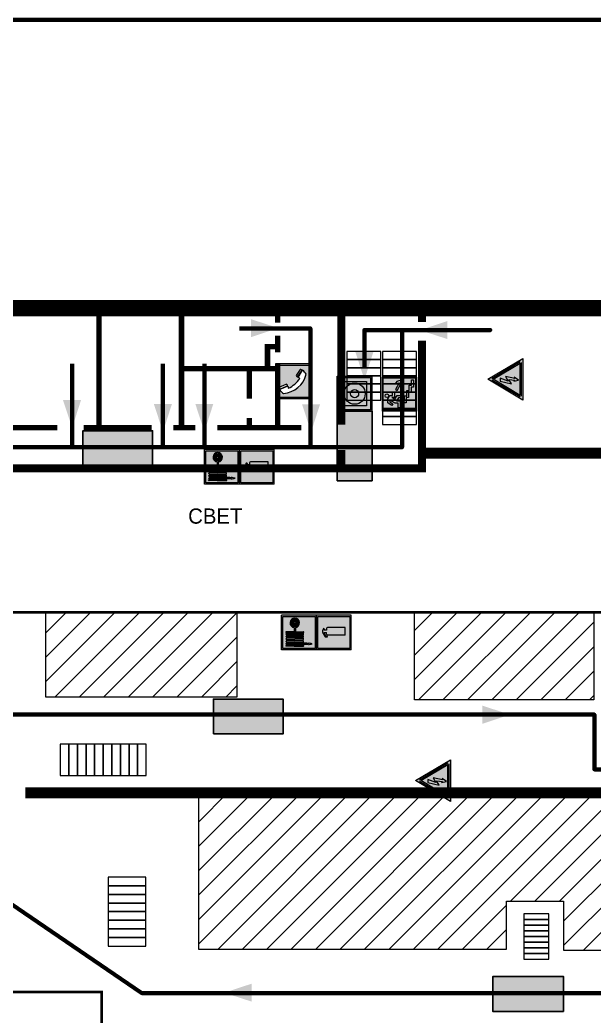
# Model space of a CAD drawing. Header units: millimetres. Extents: x 13114 to 67229, y 22859 to 38520.
# Drawn here: x 22029.2 to 22164.2, y 31848 to 32082.4 of the extents above; entities that cross this region are included whole.
import ezdxf

# ---------------------------------------------------------------- set-up
doc = ezdxf.new("R2010")
doc.units = ezdxf.units.MM
doc.layers.add('План_Штампы', color=7, linetype='Continuous')
doc.styles.add('обычный', font='arial.ttf')
pattern_1 = [(45, (-211.2095, 21508.261), (-2.87368196, 2.87368196), [])]

# ---------------------------------------------------------------- blocks, each defined once
blk = doc.blocks.new('A$C32E8229D')
at = {"true_color": 0xffffff}
blk.add_hatch(color=7, dxfattribs=at).paths.add_polyline_path([(0, 0), (0, -8), (16, -8), (16, 0)])
h = blk.add_hatch(color=126)
h.paths.add_polyline_path([(0.2, -0.2), (15.8, -0.2), (15.8, -7.8), (0.2, -7.8)])
h.paths.add_polyline_path([(13.49, -2.05), (12.08, -2.05), (11.37, -2.63, 0.162397), (11.29, -2.84), (11.29, -3.63), (10.35, -3.63), (10.35, -4.05), (11.68, -4.05), (11.68, -3.48), (12.26, -4.28), (11.29, -5.1), (11.29, -6.78), (11.85, -6.78), (11.85, -5.44), (12.8, -4.64), (12.8, -5.94), (14.46, -5.94), (14.46, -5.39), (13.45, -5.39), (13.45, -3.97), (12.46, -2.59), (13.15, -2.59), (13.69, -3.34), (14.18, -3)], flags=16)
h.paths.add_polyline_path([(10.74, -1.82, 1), (11.8, -1.82, 1)], flags=16)
h.paths.add_polyline_path([(9.39, -3.59), (5.99, -3.59), (6.56, -3.03), (5.91, -3.03), (5.1, -3.83), (5.91, -4.64), (6.56, -4.64), (5.99, -4.09), (9.39, -4.09)], flags=16)
h.paths.add_polyline_path([(4.29, -1.08), (1.72, -1.08), (1.72, -6.6), (4.29, -6.6)], flags=16)
at = {"color": 126}
blk.add_lwpolyline([(16, -8), (0, -8), (0, 0), (16, 0)], close=True, dxfattribs=at)
blk = doc.blocks.new('A$C3E6D3DDE')
at = {"lineweight": 5}
h = blk.add_hatch(color=40, dxfattribs=at)
h.paths.add_polyline_path([(24.1, 1.45), (16.46, -11.35), (31.74, -11.35)])
h.paths.add_polyline_path([(24.09, -0.46), (30.03, -10.41), (18.14, -10.41)], flags=16)
h.paths.add_polyline_path([(24.54, -3.08), (23.41, -6.02), (25.13, -5.01), (24.33, -8.5), (24.82, -8.27), (23.79, -9.86), (23.4, -8.04), (23.8, -8.43), (24.04, -6.29), (22.39, -7.25), (23.44, -3.08)], flags=0)
h = blk.add_hatch(color=256, dxfattribs=at)
h.paths.add_polyline_path([(24.37, 0.03, 0.567511), (23.82, 0.03), (17.59, -10.4, 0.582454), (17.86, -10.88), (30.32, -10.88, 0.582149), (30.6, -10.4)])
h.paths.add_polyline_path([(24.09, -0.46), (18.14, -10.41), (30.03, -10.41)], flags=16)
h.paths.add_polyline_path([(24.54, -3.08), (23.41, -6.02), (25.13, -5.01), (24.33, -8.5), (24.82, -8.27), (23.79, -9.86), (23.4, -8.04), (23.8, -8.43), (24.04, -6.29), (22.39, -7.25), (23.44, -3.08)], flags=0)
h = blk.add_hatch(color=40, dxfattribs=at)
h.paths.add_polyline_path([(24.09, -0.46), (18.14, -10.41), (30.03, -10.41)])
h.paths.add_polyline_path([(24.82, -8.27), (23.79, -9.86), (23.4, -8.04), (23.8, -8.43), (24.04, -6.29), (22.39, -7.25), (23.44, -3.08), (24.54, -3.08), (23.41, -6.02), (25.13, -5.01), (24.33, -8.5)], flags=16)
at = {"color": 40, "lineweight": 5}
for p, q in [((16.46, -11.35), (24.1, 1.45)), ((24.1, 1.45), (31.74, -11.35))]:
    blk.add_line(p, q, dxfattribs=at)
at = {"lineweight": 5}
for p, q in [((17.59, -10.4), (23.82, 0.03)), ((24.37, 0.03), (30.6, -10.4)), ((18.14, -10.41), (24.09, -0.46)), ((23.44, -3.08), (22.39, -7.25)), ((23.41, -6.02), (24.54, -3.08)), ((24.54, -3.08), (23.44, -3.08)), ((24.09, -0.46), (30.03, -10.41)), ((22.39, -7.25), (24.04, -6.29)), ((25.13, -5.01), (23.41, -6.02)), ((24.04, -6.29), (23.8, -8.43)), ((24.33, -8.5), (25.13, -5.01)), ((17.86, -10.88), (30.32, -10.88)), ((18.14, -10.41), (30.03, -10.41)), ((23.8, -8.43), (23.4, -8.04)), ((23.4, -8.04), (23.79, -9.86)), ((23.79, -9.86), (24.82, -8.27)), ((24.82, -8.27), (24.33, -8.5))]:
    blk.add_line(p, q, dxfattribs=at)
at = {"color": 50, "lineweight": 5}
blk.add_line((31.74, -11.35), (16.46, -11.35), dxfattribs=at)
blk = doc.blocks.new('A$C3AD82952')
at = {"true_color": 0xf5f5ff}
h = blk.add_hatch(color=7, dxfattribs=at)
h.dxf.hatch_style = 1
h.paths.add_polyline_path([(8.21, 8.73, 0.414214), (7.89, 9.05), (7.22, 9.05), (7.22, 9.92), (7.59, 9.92, 1), (7.57, 10.36), (7.22, 10.36), (7.22, 10.6), (6.43, 10.6), (6.43, 10.36), (6.01, 10.36), (4.74, 9.59), (4.74, 8.69), (4.98, 8.73), (4.98, 9.26), (6.12, 9.91), (6.43, 9.91), (6.43, 9.05), (5.76, 9.05, 0.414214), (5.44, 8.73), (5.44, 2.2), (8.21, 2.2)], flags=0)
h.paths.add_polyline_path([(12.8, 12.8), (0, 12.8), (0, 0), (12.8, 0)])
h.paths.add_polyline_path([(0.51, 12.29), (12.29, 12.29), (12.29, 0.51), (0.51, 0.51)], flags=16)
h.paths.add_polyline_path([(4.74, 9.59), (6.01, 10.36), (6.43, 10.36), (6.43, 10.6), (7.22, 10.6), (7.22, 10.36), (7.59, 10.36, -0.94586), (7.59, 9.92), (7.22, 9.92), (7.22, 9.05), (7.89, 9.05, -0.414214), (8.21, 8.73), (8.21, 2.2), (5.44, 2.2), (5.44, 8.73, -0.414214), (5.76, 9.05), (6.43, 9.05), (6.43, 9.91), (6.12, 9.91), (4.98, 9.26), (4.98, 8.73), (4.74, 8.69)], flags=0)
h = blk.add_hatch(color=242)
h.dxf.hatch_style = 1
h.paths.add_polyline_path([(12.29, 12.29), (0.51, 12.29), (0.51, 0.51), (12.29, 0.51)])
h.paths.add_polyline_path([(4.74, 8.69), (4.74, 9.59), (6.01, 10.36), (6.43, 10.36), (6.43, 10.6), (7.22, 10.6), (7.22, 10.36), (7.59, 10.36, -0.94586), (7.59, 9.92), (7.22, 9.92), (7.22, 9.05), (7.89, 9.05, -0.414214), (8.21, 8.73), (8.21, 2.2), (5.44, 2.2), (5.44, 8.73, -0.414214), (5.76, 9.05), (6.43, 9.05), (6.43, 9.91), (6.12, 9.91), (4.98, 9.26), (4.98, 8.73)], flags=16)
h = blk.add_hatch(color=7, dxfattribs=at)
h.dxf.hatch_style = 1
h.paths.add_polyline_path([(8.21, 8.73, 0.414214), (7.89, 9.05), (7.22, 9.05), (7.22, 9.92), (7.59, 9.92, 1), (7.57, 10.36), (7.22, 10.36), (7.22, 10.6), (6.43, 10.6), (6.43, 10.36), (6.01, 10.36), (4.74, 9.59), (4.74, 8.69), (4.98, 8.73), (4.98, 9.26), (6.12, 9.91), (6.43, 9.91), (6.43, 9.05), (5.76, 9.05, 0.414214), (5.44, 8.73), (5.44, 2.2), (8.21, 2.2)])
at = {"color": 242, "lineweight": 5}
for p, q in [((0, 0), (0, 12.8)), ((0, 12.8), (12.8, 12.8)), ((12.8, 0), (12.8, 12.8)), ((6.01, 10.36), (4.74, 9.59)), ((4.74, 9.59), (4.74, 8.69)), ((4.74, 8.69), (4.98, 8.73)), ((4.98, 9.26), (6.12, 9.91)), ((4.98, 8.73), (4.98, 9.26)), ((5.44, 2.2), (5.44, 8.73)), ((5.76, 9.05), (6.43, 9.05)), ((6.01, 10.36), (6.43, 10.36)), ((6.12, 9.91), (6.43, 9.91)), ((7.22, 10.6), (6.43, 10.6)), ((6.43, 10.6), (6.43, 10.36)), ((6.43, 9.91), (6.43, 9.05)), ((7.22, 10.36), (7.22, 10.6)), ((7.59, 10.36), (7.22, 10.36)), ((7.22, 9.05), (7.22, 9.92)), ((7.59, 9.92), (7.22, 9.92)), ((7.89, 9.05), (7.22, 9.05)), ((8.21, 2.2), (8.21, 8.73)), ((0, 0), (12.8, 0)), ((5.44, 2.2), (8.21, 2.2))]:
    blk.add_line(p, q, dxfattribs=at)
blk.add_lwpolyline([(0.51, 12.29), (12.29, 12.29), (12.29, 0.51), (0.51, 0.51)], close=True, dxfattribs=at)
for centre, radius, start, end in [((5.76, 8.73), 0.32, 90, 180), ((7.58, 10.14), 0.223, 273.1875, 86.8125), ((7.89, 8.73), 0.32, 0, 90)]:
    blk.add_arc(centre, radius, start, end, dxfattribs=at)
blk = doc.blocks.new('A$C37112FD5')
at = {"true_color": 0xf5f5ff}
h = blk.add_hatch(color=7, dxfattribs=at)
h.dxf.hatch_style = 1
h.paths.add_polyline_path([(12.8, -7.4), (0, -7.4), (0, -20.2), (12.8, -20.2)])
h.paths.add_polyline_path([(12.29, -7.91), (12.29, -19.69), (0.51, -19.69), (0.51, -7.91)], flags=16)
h.paths.add_polyline_path([(4.98, -9.04, -0.42597), (5.17, -9.22), (5.17, -12.25), (5.17, -15.29, -0.432244), (4.98, -15.47), (4.83, -15.47, -0.42597), (4.64, -15.29), (4.64, -12.25), (4.64, -9.22, -0.432244), (4.83, -9.04)], flags=0)
h.paths.add_polyline_path([(4.28, -9.22), (4.28, -12.25), (4.28, -15.29, -0.432244), (4.09, -15.47), (3.94, -15.47, -0.42597), (3.75, -15.29), (3.75, -12.25), (3.75, -9.22, -0.432244), (3.94, -9.04), (4.09, -9.04, -0.42597)], flags=0)
h.paths.add_polyline_path([(5.72, -9.04), (5.87, -9.04, -0.42597), (6.06, -9.22), (6.06, -12.25), (6.06, -15.29, -0.432244), (5.87, -15.47), (5.72, -15.47, -0.42597), (5.53, -15.29), (5.53, -12.25), (5.53, -9.22, -0.432244)], flags=0)
h.paths.add_polyline_path([(6.42, -8.9), (6.5, -8.9, -0.42597), (6.69, -9.08), (6.69, -12.03), (8.21, -12.03, -15.824349), (8.21, -12.47), (6.69, -12.47), (6.69, -15.42, -0.432244), (6.5, -15.6), (6.42, -15.6)], flags=0)
h.paths.add_polyline_path([(3.39, -9.22), (3.39, -12.25), (3.39, -15.29, -0.432244), (3.2, -15.47), (3.05, -15.47, -0.42597), (2.85, -15.29), (2.85, -12.25), (2.85, -9.22, -0.432244), (3.05, -9.04), (3.2, -9.04, -0.42597)], flags=0)
h.paths.add_polyline_path([(2.5, -9.22), (2.5, -16.71), (1.96, -16.71), (1.96, -9.22, -0.432244), (2.15, -9.04), (2.31, -9.04, -0.42597)], flags=0)
h.paths.add_polyline_path([(1.61, -8.9), (1.61, -15.6), (1.57, -15.6, -0.42597), (1.37, -15.42), (1.37, -12.03), (1.37, -9.09, -0.432244), (1.57, -8.9)], flags=0)
h.paths.add_polyline_path([(9.76, -10.81), (9.76, -12.03), (8.49, -12.03, -0.336371)], flags=0)
h.paths.add_polyline_path([(8.49, -12.47), (9.76, -12.47), (9.76, -13.7, -0.336371)], flags=0)
h.paths.add_polyline_path([(10.11, -10.81, -0.336371), (11.38, -12.03), (10.11, -12.03)], flags=0)
h.paths.add_polyline_path([(10.11, -12.47), (11.38, -12.47, -0.336371), (10.11, -13.7)], flags=0)
h.paths.add_polyline_path([(2.5, -16.84), (2.5, -17.05), (1.97, -17.05), (1.97, -16.84)], flags=0)
h.paths.add_polyline_path([(2.5, -17.24, -0.033778), (2.24, -18.6, -0.033778), (1.97, -17.24)], flags=0)
h = blk.add_hatch(color=242)
h.dxf.hatch_style = 1
h.paths.add_polyline_path([(12.29, -7.91), (0.51, -7.91), (0.51, -19.69), (12.29, -19.69)])
h.paths.add_polyline_path([(6.42, -15.6), (6.42, -8.9), (6.5, -8.9, -0.42597), (6.69, -9.08), (6.69, -12.03), (8.21, -12.03, -15.824349), (8.21, -12.47), (6.69, -12.47), (6.69, -15.42, -0.432244), (6.5, -15.6)], flags=16)
h.paths.add_polyline_path([(5.87, -15.47), (5.72, -15.47, -0.42597), (5.53, -15.29), (5.53, -12.25), (5.53, -9.22, -0.432244), (5.72, -9.04), (5.87, -9.04, -0.42597), (6.06, -9.22), (6.06, -12.25), (6.06, -15.29, -0.432244)], flags=16)
h.paths.add_polyline_path([(4.98, -15.47), (4.83, -15.47, -0.42597), (4.64, -15.29), (4.64, -12.25), (4.64, -9.22, -0.432244), (4.83, -9.04), (4.98, -9.04, -0.42597), (5.17, -9.22), (5.17, -12.25), (5.17, -15.29, -0.432244)], flags=16)
h.paths.add_polyline_path([(4.09, -15.47), (3.94, -15.47, -0.42597), (3.75, -15.29), (3.75, -12.25), (3.75, -9.22, -0.432244), (3.94, -9.04), (4.09, -9.04, -0.42597), (4.28, -9.22), (4.28, -12.25), (4.28, -15.29, -0.432244)], flags=16)
h.paths.add_polyline_path([(3.2, -15.47), (3.05, -15.47, -0.42597), (2.85, -15.29), (2.85, -12.25), (2.85, -9.22, -0.432244), (3.05, -9.04), (3.2, -9.04, -0.42597), (3.39, -9.22), (3.39, -12.25), (3.39, -15.29, -0.432244)], flags=16)
h.paths.add_polyline_path([(2.5, -17.05), (1.97, -17.05), (1.97, -16.84), (2.5, -16.84)], flags=16)
h.paths.add_polyline_path([(2.5, -17.24, -0.033778), (2.24, -18.6, -0.033778), (1.97, -17.24)], flags=16)
h.paths.add_polyline_path([(2.5, -16.71), (1.96, -16.71), (1.96, -9.22, -0.432244), (2.15, -9.04), (2.31, -9.04, -0.42597), (2.5, -9.22)], flags=16)
h.paths.add_polyline_path([(1.61, -15.6), (1.57, -15.6, -0.42597), (1.37, -15.42), (1.37, -12.03), (1.37, -9.09, -0.432244), (1.57, -8.9), (1.61, -8.9)], flags=16)
h.paths.add_polyline_path([(8.49, -12.47), (9.76, -12.47), (9.76, -13.7, -0.336371)], flags=0)
h.paths.add_polyline_path([(10.11, -13.7), (10.11, -12.47), (11.38, -12.47, -0.336371)], flags=0)
h.paths.add_polyline_path([(8.49, -12.03, -0.336371), (9.76, -10.81), (9.76, -12.03)], flags=0)
h.paths.add_polyline_path([(10.11, -12.03), (10.11, -10.81, -0.336371), (11.38, -12.03)], flags=0)
h = blk.add_hatch(color=7, dxfattribs=at)
h.dxf.hatch_style = 1
h.paths.add_polyline_path([(1.61, -8.9), (1.57, -8.9, 0.432244), (1.37, -9.09), (1.37, -12.03), (1.37, -15.42, 0.42597), (1.57, -15.6), (1.61, -15.6)])
h.paths.add_polyline_path([(2.5, -9.22, 0.42597), (2.31, -9.04), (2.15, -9.04, 0.432244), (1.96, -9.22), (1.96, -16.71), (2.5, -16.71)])
h.paths.add_polyline_path([(2.5, -16.84), (1.97, -16.84), (1.97, -17.05), (2.5, -17.05)])
h.paths.add_polyline_path([(2.5, -17.24), (1.97, -17.24, 0.033778), (2.24, -18.6, 0.033778)])
h.paths.add_polyline_path([(3.39, -12.25), (3.39, -9.22, 0.42597), (3.2, -9.04), (3.05, -9.04, 0.432244), (2.85, -9.22), (2.85, -12.25), (2.85, -15.29, 0.42597), (3.05, -15.47), (3.2, -15.47, 0.432244), (3.39, -15.29)])
h.paths.add_polyline_path([(4.28, -12.25), (4.28, -9.22, 0.42597), (4.09, -9.04), (3.94, -9.04, 0.432244), (3.75, -9.22), (3.75, -12.25), (3.75, -15.29, 0.42597), (3.94, -15.47), (4.09, -15.47, 0.432244), (4.28, -15.29)])
h.paths.add_polyline_path([(5.17, -12.25), (5.17, -9.22, 0.42597), (4.98, -9.04), (4.83, -9.04, 0.432244), (4.64, -9.22), (4.64, -12.25), (4.64, -15.29, 0.42597), (4.83, -15.47), (4.98, -15.47, 0.432244), (5.17, -15.29)])
h.paths.add_polyline_path([(6.06, -12.25), (6.06, -9.22, 0.42597), (5.87, -9.04), (5.72, -9.04, 0.432244), (5.53, -9.22), (5.53, -12.25), (5.53, -15.29, 0.42597), (5.72, -15.47), (5.87, -15.47, 0.432244), (6.06, -15.29)])
h.paths.add_polyline_path([(6.69, -12.47), (8.21, -12.47, 15.824349), (8.21, -12.03), (6.69, -12.03), (6.69, -9.08, 0.42597), (6.5, -8.9), (6.42, -8.9), (6.42, -15.6), (6.5, -15.6, 0.432244), (6.69, -15.42)])
h.paths.add_polyline_path([(8.49, -12.47), (9.76, -12.47), (9.76, -13.7, -0.336371)], flags=16)
h.paths.add_polyline_path([(8.49, -12.03, -0.336371), (9.76, -10.81), (9.76, -12.03)], flags=16)
h.paths.add_polyline_path([(10.11, -12.47), (11.38, -12.47, -0.336371), (10.11, -13.7)], flags=16)
h.paths.add_polyline_path([(10.11, -12.03), (10.11, -10.81, -0.336371), (11.38, -12.03)], flags=16)
h = blk.add_hatch(color=242)
h.dxf.hatch_style = 1
h.paths.add_polyline_path([(9.76, -10.81, 0.336371), (8.49, -12.03), (9.76, -12.03)])
h.paths.add_polyline_path([(10.11, -10.81), (10.11, -12.03), (11.38, -12.03, 0.336371)])
h.paths.add_polyline_path([(11.38, -12.47), (10.11, -12.47), (10.11, -13.7, 0.336371)])
h.paths.add_polyline_path([(9.76, -12.47), (8.49, -12.47, 0.336371), (9.76, -13.7)])
at = {"color": 242, "lineweight": 5}
for p, q in [((0, -20.2), (0, -7.4)), ((0, -7.4), (12.8, -7.4)), ((1.37, -12.03), (1.37, -9.08)), ((1.57, -8.9), (1.61, -8.9)), ((1.61, -8.9), (1.61, -15.6)), ((1.96, -16.71), (1.96, -9.22)), ((2.15, -9.04), (2.31, -9.04)), ((2.5, -16.71), (2.5, -9.22)), ((2.85, -12.25), (2.85, -9.22)), ((3.05, -9.04), (3.2, -9.04)), ((3.39, -12.25), (3.39, -9.22)), ((3.75, -12.25), (3.75, -9.22)), ((3.94, -9.04), (4.09, -9.04)), ((4.28, -12.25), (4.28, -9.22)), ((4.64, -12.25), (4.64, -9.22)), ((4.83, -9.04), (4.98, -9.04)), ((5.17, -12.25), (5.17, -9.22)), ((5.53, -12.25), (5.53, -9.22)), ((5.72, -9.04), (5.87, -9.04)), ((6.06, -12.25), (6.06, -9.22)), ((6.42, -8.9), (6.42, -15.6)), ((6.5, -8.9), (6.42, -8.9)), ((6.69, -12.03), (6.69, -9.08)), ((9.76, -10.81), (9.76, -12.03)), ((10.11, -10.81), (10.11, -12.03)), ((12.8, -20.2), (12.8, -7.4)), ((1.37, -12.03), (1.37, -15.42)), ((2.85, -12.25), (2.85, -15.29)), ((3.39, -12.25), (3.39, -15.29)), ((3.75, -12.25), (3.75, -15.29)), ((4.28, -12.25), (4.28, -15.29)), ((4.64, -12.25), (4.64, -15.29)), ((5.17, -12.25), (5.17, -15.29)), ((5.53, -12.25), (5.53, -15.29)), ((6.06, -12.25), (6.06, -15.29)), ((8.21, -12.03), (6.69, -12.03)), ((8.21, -12.47), (6.69, -12.47)), ((6.69, -12.47), (6.69, -15.42)), ((9.76, -12.03), (8.49, -12.03)), ((9.76, -12.47), (8.49, -12.47)), ((9.76, -12.47), (9.76, -13.7)), ((11.38, -12.03), (10.11, -12.03)), ((11.38, -12.47), (10.11, -12.47)), ((10.11, -12.47), (10.11, -13.7)), ((1.57, -15.6), (1.61, -15.6)), ((1.96, -16.71), (2.5, -16.71)), ((1.97, -16.84), (2.5, -16.84)), ((1.97, -17.05), (1.97, -16.84)), ((2.5, -17.05), (1.97, -17.05)), ((1.97, -17.24), (2.5, -17.24)), ((2.5, -16.84), (2.5, -17.05)), ((3.05, -15.47), (3.2, -15.47)), ((3.94, -15.47), (4.09, -15.47)), ((4.83, -15.47), (4.98, -15.47)), ((5.72, -15.47), (5.87, -15.47)), ((6.42, -15.6), (6.5, -15.6)), ((0, -20.2), (12.8, -20.2))]:
    blk.add_line(p, q, dxfattribs=at)
blk.add_lwpolyline([(0.51, -7.91), (12.29, -7.91), (12.29, -19.69), (0.51, -19.69)], close=True, dxfattribs=at)
for centre, radius, start, end in [((1.56, -9.09), 0.182, 87.1027, 180.6071), ((2.15, -9.22), 0.182, 87.1027, 180.6071), ((2.32, -9.22), 0.182, 359.3929, 92.8973), ((3.04, -9.22), 0.182, 87.1027, 180.6071), ((3.21, -9.22), 0.182, 359.3929, 92.8973), ((3.93, -9.22), 0.182, 87.1027, 180.6071), ((4.1, -9.22), 0.182, 359.3929, 92.8973), ((4.82, -9.22), 0.182, 87.1027, 180.6071), ((4.99, -9.22), 0.182, 359.3929, 92.8973), ((5.71, -9.22), 0.182, 87.1027, 180.6071), ((5.88, -9.22), 0.182, 359.3929, 92.8973), ((6.51, -9.09), 0.182, 359.3929, 92.8973), ((9.93, -12.25), 1.74, 187.2319, 172.7681), ((9.93, -12.25), 1.46, 96.9927, 171.3585), ((9.93, -12.25), 1.46, 8.6415, 83.0073), ((9.93, -12.25), 1.46, 188.6415, 263.0073), ((9.93, -12.25), 1.46, 276.9927, 351.3585), ((1.56, -15.42), 0.182, 179.3929, 272.8973), ((12.17, -15.98), 10.27, 187.041, 194.7793), ((-7.7, -15.98), 10.27, 345.2207, 352.959), ((3.04, -15.29), 0.182, 179.3929, 272.8973), ((3.21, -15.29), 0.182, 267.1027, 0.6071), ((3.93, -15.29), 0.182, 179.3929, 272.8973), ((4.1, -15.29), 0.182, 267.1027, 0.6071), ((4.82, -15.29), 0.182, 179.3929, 272.8973), ((4.99, -15.29), 0.182, 267.1027, 0.6071), ((5.71, -15.29), 0.182, 179.3929, 272.8973), ((5.88, -15.29), 0.182, 267.1027, 0.6071), ((6.51, -15.42), 0.182, 267.1027, 0.6071)]:
    blk.add_arc(centre, radius, start, end, dxfattribs=at)
blk = doc.blocks.new('A$C456E1F9C')
at = {"lineweight": 5}
h = blk.add_hatch(color=242, dxfattribs=at)
h.paths.add_polyline_path([(0.51, -1.47), (0.51, -13.26), (12.29, -13.26), (12.29, -1.47)])
h.paths.add_polyline_path([(5.42, -4.95, -0.254479), (4.78, -5.4), (3.52, -2.53, -0.209735), (4.23, -2.4)], flags=16)
h.paths.add_polyline_path([(8.53, -8.6), (10.87, -10.17), (10.54, -10.76), (8.03, -9.13, -0.192251)], flags=16)
h.paths.add_polyline_path([(4.61, -5.49, 0.005518), (3.87, -5.72, 0.128647), (7.49, -10.01, 0.00809), (7.83, -9.33), (10.47, -10.97, -0.16736), (8.99, -12.25, -0.327862), (1.95, -3.95, -0.166952), (3.36, -2.62)], flags=16)
at = {"color": 242, "lineweight": 5}
for p, q in [((0, -13.77), (0, -0.97)), ((12.8, -0.97), (0, -0.97)), ((4.61, -5.49), (3.36, -2.62)), ((3.52, -2.53), (4.78, -5.4)), ((4.23, -2.4), (5.42, -4.95)), ((12.8, -13.77), (12.8, -0.97)), ((7.83, -9.33), (10.47, -10.97)), ((8.03, -9.13), (10.54, -10.76)), ((10.81, -10.12), (8.53, -8.6)), ((10.54, -10.76), (10.8, -10.3)), ((10.8, -10.3), (10.81, -10.12)), ((0, -13.77), (12.8, -13.77))]:
    blk.add_line(p, q, dxfattribs=at)
blk.add_lwpolyline([(0.51, -1.47), (12.29, -1.47), (12.29, -13.26), (0.51, -13.26)], close=True, dxfattribs=at)
for centre, radius, start, end in [((4.59, -5.34), 2.99, 114.2845, 152.1974), ((4.02, -3.27), 0.891, 76.3284, 123.7092), ((11.12, -3.31), 9.19, 183.9915, 256.6009), ((14.98, -39.1), 35.17, 107.1487, 108.4135), ((13.86, -0.94), 11.08, 205.5536, 234.8762), ((4.68, -4.59), 0.824, 276.9621, 334.0723), ((-13.31, 0.8), 23.44, 332.5487, 334.4027), ((8.94, -9.5), 0.989, 114.4092, 157.9388), ((7.87, -9.46), 3, 291.9291, 329.9329)]:
    blk.add_arc(centre, radius, start, end, dxfattribs=at)
blk = doc.blocks.new('A$C7B4425F7')
at = {"true_color": 0xffffff}
blk.add_hatch(color=7, dxfattribs=at).paths.add_polyline_path([(0, 0), (-16, 0), (-16, -8), (0, -8)])
h = blk.add_hatch(color=126)
h.paths.add_polyline_path([(-0.2, -0.2), (-15.8, -0.2), (-15.8, -7.8), (-0.2, -7.8)])
h.paths.add_polyline_path([(-11.76, -2.03), (-11.76, -3.66), (-11.17, -3.66, -0.568275), (-11.17, -6.18), (-12.58, -6.18), (-12.58, -2.03)], flags=16)
h.paths.add_polyline_path([(-13.33, -4.12, -0.495768), (-13.59, -6.18), (-15.03, -6.18), (-15.03, -2.03), (-13.59, -2.03, -0.487973)], flags=16)
h.paths.add_polyline_path([(-10.25, -2.03), (-9.48, -2.03), (-9.48, -6.18), (-10.25, -6.18)], flags=16)
h.paths.add_polyline_path([(-13.84, -3.69), (-14.24, -3.69), (-14.24, -3.03), (-13.9, -3.03, -0.692621)], flags=0)
h.paths.add_polyline_path([(-9.15, -2.03), (-8.4, -2.03), (-8.04, -3.07), (-7.68, -2.03), (-6.93, -2.03), (-7.64, -4.1), (-6.93, -6.18), (-7.68, -6.18), (-8.04, -5.14), (-8.4, -6.18), (-9.15, -6.18), (-8.44, -4.1)], flags=16)
h.paths.add_polyline_path([(-11.76, -4.46), (-11.42, -4.46, -0.692621), (-11.36, -5.12), (-11.76, -5.12)], flags=0)
h.paths.add_polyline_path([(-13.9, -5.2), (-14.24, -5.2), (-14.24, -4.55), (-13.84, -4.55, -0.708038)], flags=0)
edge = h.paths.add_edge_path(flags=16)
edge.add_ellipse((-5.51, -4.08), major_axis=(0, 2.05), ratio=0.586184, start_angle=0, end_angle=360)
edge = h.paths.add_edge_path(flags=0)
edge.add_ellipse((-5.51, -4.08), major_axis=(0, 1.14), ratio=0.454828, start_angle=0, end_angle=360)
h.paths.add_polyline_path([(-4.13, -4.96, 0.377264), (-3.48, -4.52, 0.0555), (-3.16, -2.03), (-1.66, -2.03), (-1.66, -4.96), (-0.96, -4.96), (-0.96, -7.01), (-1.75, -7.01), (-1.75, -6.18), (-3.3, -6.18), (-3.3, -7.02), (-4.13, -7.02)], flags=16)
h.paths.add_polyline_path([(-2.73, -2.91), (-2.28, -2.91), (-2.28, -4.96), (-3.05, -4.96, 0.079136)], flags=0)
at = {"color": 126}
blk.add_lwpolyline([(-16, -8), (0, -8), (0, 0), (-16, 0)], close=True, dxfattribs=at)
blk = doc.blocks.new('A$C54414219')
at = {"true_color": 0xffffff}
h = blk.add_hatch(color=7, dxfattribs=at)
h.paths.add_polyline_path([(2.39, -9.45), (2.39, -18.3), (11.23, -18.3), (11.23, -9.45)], flags=0)
h.paths.add_polyline_path([(10.71, -13.87, -1), (2.92, -13.87, -1)], flags=0)
h.paths.add_polyline_path([(8.3, -13.87, -1), (5.33, -13.87, -1)], flags=0)
h.paths.add_polyline_path([(0.41, -7.47), (0.41, -20.27), (13.21, -20.27), (13.21, -7.47)])
h.paths.add_polyline_path([(0.92, -19.77), (12.71, -19.77), (12.71, -7.98), (0.92, -7.98)], flags=16)
h.paths.add_polyline_path([(11.23, -9.45), (11.23, -18.3), (2.39, -18.3), (2.39, -9.45)], flags=0)
at = {"lineweight": 5}
h = blk.add_hatch(color=242, dxfattribs=at)
h.paths.add_polyline_path([(12.71, -7.98), (0.92, -7.98), (0.92, -19.77), (12.71, -19.77)])
h.paths.add_polyline_path([(11.23, -18.3), (2.39, -18.3), (2.39, -9.45), (11.23, -9.45)], flags=16)
h.paths.add_polyline_path([(10.71, -13.87, -1), (2.92, -13.87, -1)], flags=0)
h.paths.add_polyline_path([(8.3, -13.87, -1), (5.33, -13.87, -1)], flags=0)
at = {"true_color": 0xffffff}
h = blk.add_hatch(color=7, dxfattribs=at)
h.paths.add_polyline_path([(2.39, -9.45), (2.39, -18.3), (11.23, -18.3), (11.23, -9.45)])
h.paths.add_polyline_path([(10.71, -13.87, -1), (2.92, -13.87, -1)], flags=16)
h.paths.add_polyline_path([(8.3, -13.87, -1), (5.33, -13.87, -1)], flags=0)
at = {"lineweight": 5}
h = blk.add_hatch(color=242, dxfattribs=at)
h.paths.add_polyline_path([(2.92, -13.87, 1), (10.71, -13.87, 1)])
h.paths.add_polyline_path([(8.3, -13.87, -1), (5.33, -13.87, -1)], flags=16)
at = {"color": 242, "lineweight": 5}
for p, q in [((0.41, -20.27), (0.41, -7.47)), ((0.41, -7.47), (13.21, -7.47)), ((0.41, -7.47), (13.21, -7.47)), ((13.21, -20.27), (13.21, -7.47)), ((0.41, -20.27), (13.21, -20.27))]:
    blk.add_line(p, q, dxfattribs=at)
for points in [[(0.92, -7.98), (12.71, -7.98), (12.71, -19.77), (0.92, -19.77)], [(2.39, -9.45), (11.23, -9.45), (11.23, -18.3), (2.39, -18.3)]]:
    blk.add_lwpolyline(points, close=True, dxfattribs=at)
for radius in [3.89, 1.49]:
    blk.add_circle((6.81, -13.87), radius, dxfattribs=at)
blk = doc.blocks.new('вниз')
at = {"lineweight": 0, "true_color": 0xffffff}
h = blk.add_hatch(color=7, dxfattribs=at)
h.dxf.hatch_style = 1
h.paths.add_polyline_path([(40994.51, -4472.22), (40986.51, -4472.22), (40986.51, -4480.22), (40994.51, -4480.22)])
h.paths.add_polyline_path([(40994.31, -4472.42), (40994.31, -4480.01), (40986.71, -4480.01), (40986.71, -4472.42)], flags=16)
h.paths.add_polyline_path([(40988.43, -4473.53), (40989.43, -4473.53), (40990.19, -4473.96), (40990.19, -4474.6), (40991, -4474.6), (40991, -4475.06), (40989.73, -4475.06), (40989.73, -4474.46), (40989.3, -4475.18), (40990.17, -4475.7), (40990.17, -4477.11), (40989.63, -4477.11), (40989.63, -4476.01), (40988.94, -4475.59), (40988.94, -4476.46), (40988.94, -4476.46), (40987.47, -4476.46), (40987.26, -4476.46), (40987.26, -4475.92), (40988.4, -4475.92), (40988.4, -4475.2), (40989.1, -4473.99), (40988.66, -4473.99), (40988.24, -4474.7), (40987.86, -4474.47), (40988.41, -4473.56)], flags=0)
h.paths.add_polyline_path([(40990.55, -4473.29, -1), (40989.69, -4473.29, -1)], flags=0)
h.paths.add_polyline_path([(40988.85, -4476.89), (40988.85, -4477.43), (40990.1, -4477.43), (40990.1, -4477.99), (40991.34, -4477.99), (40991.34, -4478.54), (40992.59, -4478.54), (40992.59, -4479.09), (40993.83, -4479.09), (40993.83, -4479.52), (40992.17, -4479.52), (40992.17, -4478.97), (40990.91, -4478.97), (40990.91, -4478.41), (40989.68, -4478.41), (40989.68, -4477.86), (40988.43, -4477.86), (40988.43, -4477.31), (40987.6, -4477.31), (40987.18, -4477.31), (40987.18, -4476.89)], flags=0)
h.paths.add_polyline_path([(40991.61, -4475.33), (40993.12, -4476.2), (40992.9, -4475.27), (40993.48, -4475.6), (40993.83, -4476.88), (40992.56, -4477.22), (40991.97, -4476.88), (40992.9, -4476.61), (40991.38, -4475.74), (40991.58, -4475.39)], flags=0)
h.paths.add_polyline_path([(40990.19, -4473.96), (40989.43, -4473.53), (40988.43, -4473.53), (40988.41, -4473.56), (40987.86, -4474.47), (40988.24, -4474.7), (40988.66, -4473.99), (40989.1, -4473.99), (40988.4, -4475.2), (40988.4, -4475.92), (40987.26, -4475.92), (40987.26, -4476.46), (40987.47, -4476.46), (40988.94, -4476.46), (40988.94, -4476.27), (40988.94, -4475.59), (40989.63, -4476.01), (40989.63, -4477.11), (40990.17, -4477.11), (40990.17, -4475.7), (40989.3, -4475.18), (40989.73, -4474.46), (40989.73, -4475.06), (40991, -4475.06), (40991, -4474.6), (40990.19, -4474.6)], flags=0)
h.paths.add_polyline_path([(40990.55, -4473.29, 1), (40989.69, -4473.29, 1)], flags=0)
h.paths.add_polyline_path([(40991.61, -4475.33), (40991.58, -4475.39), (40991.38, -4475.74), (40992.9, -4476.61), (40991.97, -4476.88), (40992.56, -4477.22), (40993.83, -4476.88), (40993.48, -4475.6), (40992.9, -4475.27), (40993.12, -4476.2)], flags=0)
h.paths.add_polyline_path([(40990.1, -4477.43), (40988.85, -4477.43), (40988.85, -4476.89), (40987.18, -4476.89), (40987.18, -4477.31), (40987.6, -4477.31), (40988.43, -4477.31), (40988.43, -4477.86), (40989.68, -4477.86), (40989.68, -4478.41), (40990.91, -4478.41), (40990.91, -4478.97), (40992.17, -4478.97), (40992.17, -4479.52), (40993.83, -4479.52), (40993.83, -4479.09), (40992.59, -4479.09), (40992.59, -4478.54), (40991.34, -4478.54), (40991.34, -4477.99), (40990.1, -4477.99)], flags=0)
at = {"lineweight": 0}
h = blk.add_hatch(color=126, dxfattribs=at)
h.dxf.hatch_style = 1
h.paths.add_polyline_path([(40994.31, -4472.42), (40986.71, -4472.42), (40986.71, -4480.01), (40994.31, -4480.01)])
h.paths.add_polyline_path([(40988.43, -4473.53), (40989.43, -4473.53), (40990.19, -4473.96), (40990.19, -4474.6), (40991, -4474.6), (40991, -4475.06), (40989.73, -4475.06), (40989.73, -4474.46), (40989.3, -4475.18), (40990.17, -4475.7), (40990.17, -4477.11), (40989.63, -4477.11), (40989.63, -4476.01), (40988.94, -4475.59), (40988.94, -4476.46), (40988.94, -4476.46), (40987.47, -4476.46), (40987.26, -4476.46), (40987.26, -4475.92), (40988.4, -4475.92), (40988.4, -4475.2), (40989.1, -4473.99), (40988.66, -4473.99), (40988.24, -4474.7), (40987.86, -4474.47), (40988.41, -4473.56)], flags=16)
h.paths.add_polyline_path([(40990.55, -4473.29, -1), (40989.69, -4473.29, -1)], flags=16)
h.paths.add_polyline_path([(40988.85, -4476.89), (40988.85, -4477.43), (40990.1, -4477.43), (40990.1, -4477.99), (40991.34, -4477.99), (40991.34, -4478.54), (40992.59, -4478.54), (40992.59, -4479.09), (40993.83, -4479.09), (40993.83, -4479.52), (40992.17, -4479.52), (40992.17, -4478.97), (40990.91, -4478.97), (40990.91, -4478.41), (40989.68, -4478.41), (40989.68, -4477.86), (40988.43, -4477.86), (40988.43, -4477.31), (40987.6, -4477.31), (40987.18, -4477.31), (40987.18, -4476.89)], flags=16)
h.paths.add_polyline_path([(40991.61, -4475.33), (40993.12, -4476.2), (40992.9, -4475.27), (40993.48, -4475.6), (40993.83, -4476.88), (40992.56, -4477.22), (40991.97, -4476.88), (40992.9, -4476.61), (40991.38, -4475.74), (40991.58, -4475.39)], flags=16)
at = {"lineweight": 0, "true_color": 0xffffff}
h = blk.add_hatch(color=7, dxfattribs=at)
h.dxf.hatch_style = 1
h.paths.add_polyline_path([(40989.73, -4474.46), (40989.73, -4475.06), (40991, -4475.06), (40991, -4474.6), (40990.19, -4474.6), (40990.19, -4473.96), (40989.43, -4473.53), (40988.43, -4473.53), (40988.41, -4473.56), (40987.86, -4474.47), (40988.24, -4474.7), (40988.66, -4473.99), (40989.1, -4473.99), (40988.4, -4475.2), (40988.4, -4475.92), (40987.26, -4475.92), (40987.26, -4476.46), (40987.47, -4476.46), (40988.94, -4476.46), (40988.94, -4475.59), (40989.63, -4476.01), (40989.63, -4477.11), (40990.17, -4477.11), (40990.17, -4475.7), (40989.3, -4475.18)])
h.paths.add_polyline_path([(40989.69, -4473.29, 1), (40990.55, -4473.29, 1)])
h.paths.add_polyline_path([(40991.61, -4475.33), (40991.58, -4475.39), (40991.38, -4475.74), (40992.9, -4476.61), (40991.97, -4476.88), (40992.56, -4477.22), (40993.83, -4476.88), (40993.48, -4475.6), (40992.9, -4475.27), (40993.12, -4476.2)])
h.paths.add_polyline_path([(40990.1, -4477.43), (40988.85, -4477.43), (40988.85, -4476.89), (40987.18, -4476.89), (40987.18, -4477.31), (40987.6, -4477.31), (40988.43, -4477.31), (40988.43, -4477.86), (40989.68, -4477.86), (40989.68, -4478.41), (40990.91, -4478.41), (40990.91, -4478.97), (40992.17, -4478.97), (40992.17, -4479.52), (40993.83, -4479.52), (40993.83, -4479.09), (40992.59, -4479.09), (40992.59, -4478.54), (40991.34, -4478.54), (40991.34, -4477.99), (40990.1, -4477.99)])
at = {"color": 126, "lineweight": 0}
for points in [[(40986.51, -4472.22), (40994.51, -4472.22), (40994.51, -4480.22), (40986.51, -4480.22)], [(40986.71, -4472.42), (40994.31, -4472.42), (40994.31, -4480.01), (40986.71, -4480.01)]]:
    blk.add_lwpolyline(points, close=True, dxfattribs=at)
for points in [[(40987.47, -4476.46), (40987.26, -4476.46), (40987.26, -4475.92), (40988.4, -4475.92), (40988.4, -4475.2), (40989.1, -4473.99), (40988.66, -4473.99), (40988.24, -4474.7), (40987.86, -4474.47), (40988.41, -4473.56), (40988.43, -4473.53), (40989.43, -4473.53), (40990.19, -4473.96), (40990.19, -4474.6), (40991, -4474.6), (40991, -4475.06), (40989.73, -4475.06), (40989.73, -4474.46), (40989.3, -4475.18), (40990.17, -4475.7), (40990.17, -4477.11), (40989.63, -4477.11), (40989.63, -4476.01), (40988.94, -4475.59), (40988.94, -4476.46)], [(40987.6, -4477.31), (40987.18, -4477.31), (40987.18, -4476.89), (40988.85, -4476.89), (40988.85, -4477.43), (40990.1, -4477.43), (40990.1, -4477.99), (40991.34, -4477.99), (40991.34, -4478.54), (40992.59, -4478.54), (40992.59, -4479.09), (40993.83, -4479.09), (40993.83, -4479.52), (40992.17, -4479.52), (40992.17, -4478.97), (40990.91, -4478.97), (40990.91, -4478.41), (40989.68, -4478.41), (40989.68, -4477.86), (40988.43, -4477.86), (40988.43, -4477.31), (40987.6, -4477.31)], [(40987.47, -4476.46), (40988.94, -4476.46), (40988.94, -4476.27)], [(40991.58, -4475.39), (40991.38, -4475.74), (40992.9, -4476.61), (40991.97, -4476.88), (40992.56, -4477.22), (40993.83, -4476.88), (40993.48, -4475.6), (40992.9, -4475.27), (40993.12, -4476.2), (40991.61, -4475.33), (40991.58, -4475.39)]]:
    blk.add_lwpolyline(points, dxfattribs=at)
blk.add_circle((40990.12, -4473.29), 0.432, dxfattribs=at)

msp = doc.modelspace()

# ---------------------------------------------------------------- hatches: boundary and pattern name
at = {"lineweight": 0}
h = msp.add_hatch(dxfattribs=at)
h.set_pattern_fill('ANSI31', color=256, scale=1.28)
h.set_pattern_definition(pattern_1)
h.paths.add_polyline_path([(22080.23, 31923.04), (22080.23, 31942.95), (22035.27, 31942.95), (22035.27, 31923.04)])
h.paths.add_polyline_path([(22164.19, 31922.4), (22164.19, 31942.95), (22122, 31942.95), (22122, 31922.4)])
h = msp.add_hatch(dxfattribs=at)
h.set_pattern_fill('ANSI31', color=256, scale=1.28)
h.set_pattern_definition(pattern_1)
h.paths.add_polyline_path([(22143.61, 31863.73), (22143.61, 31875.05), (22157.07, 31875.05), (22157.07, 31863.52), (22238.35, 31863.52), (22238.35, 31900.04), (22071.21, 31900.5), (22071.21, 31863.73)])

# ---------------------------------------------------------------- linework, layer by layer
at = {"color": 1, "lineweight": 100}
msp.add_lwpolyline([(21883.53, 32082.37), (22483.53, 32082.37), (22483.53, 31687.37), (21883.53, 31687.37)], close=True, dxfattribs=at)
at = {"lineweight": 0}
for points, const_width in [([(21966.37, 32014.55), (22278.94, 32014.55), (22278.94, 31910.03)], 3.84), ([(22047.81, 31986.42), (22047.81, 32014.38)], 1.28), ([(22089.83, 32005.49), (22087.44, 32005.49), (22087.44, 32000.29), (22089.83, 32000.29), (22067.19, 32000.29), (22067.19, 31986.42), (22067.19, 32013.66)], 1.28), ([(22089.83, 32011.13), (22089.83, 32014.02)], 1.28), ([(22104.8, 31987.15), (22104.8, 32013.65)], 1.92), ([(22123.78, 32011.28), (22123.78, 32014.29)], 1.92), ([(21986.13, 31976.84), (22123.78, 31976.84), (22123.78, 32006.91)], 1.92), ([(22089.83, 32004.19), (22089.83, 32008.09)], 1.28), ([(22075.65, 31986.42), (22089.83, 31986.42), (22089.83, 32001.44)], 1.28), ([(22083.16, 32000.29), (22083.16, 31993.22)], 1.28), ([(22011.25, 31991.11), (22011.25, 31986.42), (22037.97, 31986.42)], 1.28), ([(22083.16, 31986.42), (22083.16, 31988.73)], 1.28), ([(22044.19, 31986.42), (22060.17, 31986.42)], 1.28), ([(22065.24, 31986.42), (22070.44, 31986.42)], 1.28), ([(22104.8, 31976.84), (22104.8, 31981.2)], 1.92), ([(22123.78, 31980.42), (22200.09, 31980.42), (22200.09, 31967.8), (22228.21, 31967.8)], 2.56), ([(21987.3, 31976.84), (21987.3, 31955.66), (22012.73, 31955.66), (22012.73, 31976.87), (22012.73, 31942.95), (22199.81, 31942.95), (22199.81, 31917.05), (22235.92, 31917.05)], 0.64), ([(22030.5, 31900.5), (22278.22, 31900.5)], 2.56)]:
    msp.add_lwpolyline(points, dxfattribs=dict(at, const_width=const_width))
at = {"color": 126, "lineweight": 100, "true_color": 0x008754}
for points in [[(22097.53, 32001.45), (22097.53, 32009.8), (22080.84, 32009.8)], [(21978.7, 31923.91), (21983.1, 31923.91), (21983.1, 31981.83), (22119.09, 31981.83), (22119.09, 32009.37), (22139.88, 32009.37), (22110.21, 32009.37), (22110.21, 32000.78)], [(22041.49, 31981.83), (22041.49, 32001.45)], [(22062.84, 31981.83), (22062.84, 32001.45)], [(22072.62, 31981.83), (22072.62, 32001.45)], [(22097.53, 31981.83), (22097.53, 32001.45)], [(21987.23, 31918.9), (22164.33, 31918.9), (22164.33, 31906.03), (22189.6, 31906.03), (22189.6, 31927.08), (22180.07, 31927.08), (22180.07, 31915.35)], [(22229.14, 31853.37), (22057.83, 31853.37), (22027.01, 31874.45), (22027.01, 31918.9)]]:
    msp.add_lwpolyline(points, dxfattribs=at)
at = {"lineweight": 0}
for points in [[(22106.1, 32002.45), (22114.07, 32002.45), (22114.07, 32004.37), (22106.1, 32004.37)], [(22106.1, 32000.54), (22114.07, 32000.54), (22114.07, 32002.45), (22106.1, 32002.45)], [(22114.47, 32002.45), (22122.44, 32002.45), (22122.44, 32004.37), (22114.47, 32004.37)], [(22114.47, 32000.54), (22122.44, 32000.54), (22122.44, 32002.45), (22114.47, 32002.45)], [(22106.1, 31998.62), (22114.07, 31998.62), (22114.07, 32000.54), (22106.1, 32000.54)], [(22114.47, 31998.62), (22122.44, 31998.62), (22122.44, 32000.54), (22114.47, 32000.54)], [(22106.1, 31996.71), (22114.07, 31996.71), (22114.07, 31998.62), (22106.1, 31998.62)], [(22114.47, 31996.71), (22122.44, 31996.71), (22122.44, 31998.62), (22114.47, 31998.62)], [(22106.1, 31994.79), (22114.07, 31994.79), (22114.07, 31996.71), (22106.1, 31996.71)], [(22114.47, 31994.79), (22122.44, 31994.79), (22122.44, 31996.71), (22114.47, 31996.71)], [(22106.1, 31992.88), (22114.07, 31992.88), (22114.07, 31994.79), (22106.1, 31994.79)], [(22114.47, 31992.88), (22122.44, 31992.88), (22122.44, 31994.79), (22114.47, 31994.79)], [(22114.47, 31990.97), (22122.44, 31990.97), (22122.44, 31992.89), (22114.47, 31992.89)], [(22114.47, 31989.06), (22122.44, 31989.06), (22122.44, 31990.97), (22114.47, 31990.97)], [(22114.47, 31987.14), (22122.44, 31987.14), (22122.44, 31989.06), (22114.47, 31989.06)], [(22035.27, 31942.95), (22080.23, 31942.95), (22080.23, 31923.04), (22035.27, 31923.04)], [(22122, 31942.95), (22164.19, 31942.95), (22164.19, 31922.4), (22122, 31922.4)], [(22038.68, 31911.92), (22038.68, 31904.62), (22040.7, 31904.62), (22040.7, 31911.92)], [(22040.7, 31911.92), (22040.7, 31904.62), (22042.72, 31904.62), (22042.72, 31911.92)], [(22042.72, 31911.92), (22042.72, 31904.62), (22044.75, 31904.62), (22044.75, 31911.92)], [(22044.75, 31911.92), (22044.75, 31904.62), (22046.77, 31904.62), (22046.77, 31911.92)], [(22046.77, 31911.92), (22046.77, 31904.62), (22048.79, 31904.62), (22048.79, 31911.92)], [(22048.79, 31911.92), (22048.79, 31904.62), (22050.81, 31904.62), (22050.81, 31911.92)], [(22050.81, 31911.92), (22050.81, 31904.62), (22052.84, 31904.62), (22052.84, 31911.92)], [(22052.84, 31911.92), (22052.84, 31904.62), (22054.86, 31904.62), (22054.86, 31911.92)], [(22054.86, 31911.92), (22054.86, 31904.62), (22056.88, 31904.62), (22056.88, 31911.92)], [(22056.88, 31911.92), (22056.88, 31904.62), (22058.9, 31904.62), (22058.9, 31911.92)], [(22049.98, 31878.62), (22058.8, 31878.62), (22058.8, 31880.64), (22049.98, 31880.64)], [(22049.98, 31876.6), (22058.8, 31876.6), (22058.8, 31878.62), (22049.98, 31878.62)], [(22049.98, 31874.57), (22058.8, 31874.57), (22058.8, 31876.6), (22049.98, 31876.6)], [(22049.98, 31872.55), (22058.8, 31872.55), (22058.8, 31874.57), (22049.98, 31874.57)], [(22049.98, 31870.53), (22058.8, 31870.53), (22058.8, 31872.55), (22049.98, 31872.55)], [(22147.76, 31870.69), (22153.58, 31870.69), (22153.58, 31872.02), (22147.76, 31872.02)], [(22049.98, 31868.51), (22058.8, 31868.51), (22058.8, 31870.53), (22049.98, 31870.53)], [(22147.76, 31869.35), (22153.58, 31869.35), (22153.58, 31870.69), (22147.76, 31870.69)], [(22147.76, 31868.02), (22153.58, 31868.02), (22153.58, 31869.35), (22147.76, 31869.35)], [(22049.98, 31866.48), (22058.8, 31866.48), (22058.8, 31868.51), (22049.98, 31868.51)], [(22049.98, 31864.46), (22058.8, 31864.46), (22058.8, 31866.48), (22049.98, 31866.48)], [(22147.76, 31866.69), (22153.58, 31866.69), (22153.58, 31868.02), (22147.76, 31868.02)], [(22147.76, 31865.35), (22153.58, 31865.35), (22153.58, 31866.69), (22147.76, 31866.69)], [(22147.76, 31864.02), (22153.58, 31864.02), (22153.58, 31865.35), (22147.76, 31865.35)], [(22147.76, 31862.69), (22153.58, 31862.69), (22153.58, 31864.02), (22147.76, 31864.02)], [(22147.76, 31861.35), (22153.58, 31861.35), (22153.58, 31862.69), (22147.76, 31862.69)]]:
    msp.add_lwpolyline(points, close=True, dxfattribs=at)
at = {"lineweight": 100, "const_width": 1.28}
msp.add_lwpolyline([(22089.83, 31986.42), (22095.38, 31986.42)], dxfattribs=at)
at = {"lineweight": 0}
msp.add_lwpolyline([(22071.21, 31900.5), (22071.21, 31863.73), (22143.61, 31863.73), (22143.61, 31875.05), (22157.07, 31875.05), (22157.07, 31863.52), (22238.35, 31863.52), (22238.35, 31900.04), (22071.21, 31900.5), (22071.21, 31863.73)], dxfattribs=at)
at = {"lineweight": 0, "const_width": 0.64}
msp.add_lwpolyline([(22014.64, 31824.58), (22048.43, 31824.58), (22048.43, 31853.61), (22014.64, 31853.61)], close=True, dxfattribs=at)
at = {"layer": 'План_Штампы', "color": 126, "true_color": 0x008754}
for points in [[(22083.51, 32007.72), (22083.52, 32011.96), (22090.02, 32009.86)], [(22129.75, 32011.51), (22129.74, 32007.28), (22123.24, 32009.37)], [(22108.1, 32004.24), (22112.33, 32004.23), (22110.23, 31997.74)], [(22039.33, 31992.91), (22043.56, 31992.9), (22041.47, 31986.4)], [(22060.7, 31991.97), (22064.93, 31991.96), (22062.84, 31985.46)], [(22070.45, 31992.02), (22074.68, 31992.01), (22072.58, 31985.51)], [(22095.55, 31991.94), (22099.78, 31991.93), (22097.69, 31985.43)], [(22137.99, 31916.76), (22138, 31921), (22144.49, 31918.9)], [(22083.73, 31855.6), (22083.72, 31851.37), (22077.23, 31853.47)]]:
    msp.add_solid(points, dxfattribs=at)

# ---------------------------------------------------------------- block references
at = {"rotation": 90}
for name, p, xscale, yscale, zscale in [('A$C3E6D3DDE', (22140.19, 31982.39), 0.6400000000000001, 0.6400000000000001, 0.6400000000000001), ('A$C456E1F9C', (22088.66, 31993.23), 0.6400000000000001, 0.6400000000000001, 0.6400000000000001), ('A$C37112FD5', (22067.88, 31973.1), 0.6399983620643617, 0.6399983620643617, 0.6399983620643617), ('A$C3AD82952', (22089, 31973.1), 0.6400000000000001, 0.6400000000000001, 0.6400000000000001), ('A$C37112FD5', (22086.01, 31934.14), 0.6399983620643617, 0.6399983620643617, 0.6399983620643617), ('A$C3AD82952', (22107.13, 31934.14), 0.6400000000000001, 0.6400000000000001, 0.6400000000000001), ('A$C3E6D3DDE', (22123.19, 31887.96), 0.6400000000000001, 0.6400000000000001, 0.6400000000000001)]:
    msp.add_blockref(name, p, dxfattribs=dict(at, xscale=xscale, yscale=yscale, zscale=zscale))
at = {"xscale": 0.6400000000000001, "yscale": 0.6400000000000001, "zscale": 0.6400000000000001}
msp.add_blockref('A$C54414219', (22103.56, 32003.3), dxfattribs=at)
at = {"color": 126, "true_color": 0x008754, "rotation": 90}
msp.add_blockref('вниз', (17642.22, -8996.18), dxfattribs=at)
at = {"layer": 'План_Штампы', "xscale": 1.024, "yscale": 1.024, "zscale": 1.024, "rotation": 90}
msp.add_blockref('A$C7B4425F7', (22103.83, 31990.33), dxfattribs=at)
at = {"layer": 'План_Штампы', "color": 126, "true_color": 0x008754, "xscale": -1.024, "yscale": 1.024, "zscale": 1.024}
for p in [(22060.38, 31985.7), (22091.09, 31922.57)]:
    msp.add_blockref('A$C32E8229D', p, dxfattribs=at)
at = {"layer": 'План_Штампы', "color": 126, "true_color": 0x008754, "xscale": 1.036811149000705, "yscale": 1.036811149000705, "zscale": 1.036811149000705, "rotation": 359.9978653237145}
msp.add_blockref('A$C32E8229D', (22140.45, 31857.31), dxfattribs=at)

# ---------------------------------------------------------------- texts
at = {"lineweight": 0, "insert": (22075.15, 31965.6), "char_height": 3.584, "width": 162.1099, "attachment_point": 5, "style": 'обычный'}
msp.add_mtext('\\pi-10.752,l10.752,t10.752;{\\fProxima Nova Rg|b0|i0|c204|p2;СВЕТ\\H1.1997x; }', dxfattribs=at)

doc.saveas('drawing.dxf')
